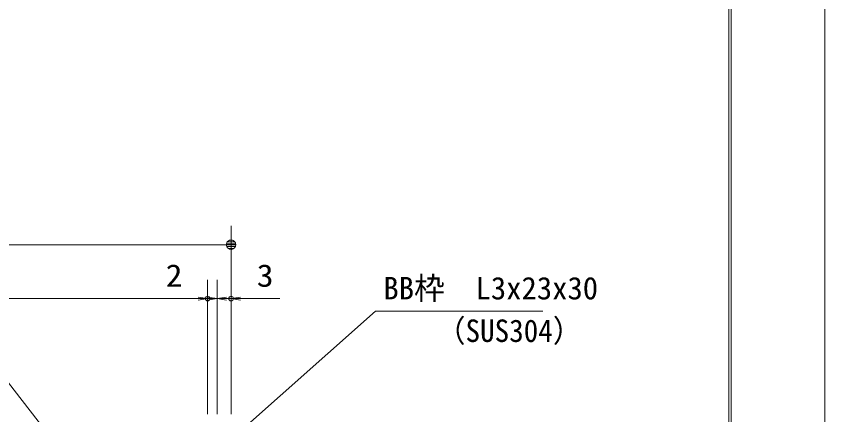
# Model space of a CAD drawing. Units: millimetres, scale not verified. Extents: x -1050 to 1050, y -742 to 742.
# Drawn here: x 618.2 to 1050, y -258.9 to -45.9 of the extents above; entities that cross this region are included whole.
import ezdxf
from ezdxf.enums import TextEntityAlignment as Align

# ---------------------------------------------------------------- set-up
doc = ezdxf.new("R2010")
doc.units = ezdxf.units.MM
doc.header["$LTSCALE"] = 5
doc.header["$PDMODE"] = 32
doc.header["$PDSIZE"] = 2.5
for name, color, linetype, lineweight in [('0-0_7-図\u3000枠', 4, 'Continuous', 9), ('0-1_寸法注釈', 2, 'Continuous', 9), ('0-3_0', 2, 'Continuous', 9), ('0-4_DEFPOINTS', 134, 'Continuous', 9)]:
    doc.layers.add(name, color=color, linetype=linetype, lineweight=lineweight)
doc.styles.add('ＭＳ ゴシック', font='')
doc.styles.get('ＭＳ ゴシック').set_extended_font_data('MS Gothic')

# ---------------------------------------------------------------- blocks, each defined once
blk = doc.blocks.new('_Dot')
at = {"layer": '0-3_0'}
for p, q in [((-2.5, 0), (-5, 0)), ((2.445, 0.5), (-2.445, 0.5)), ((1.997, 1.5), (-1.997, 1.5)), ((2.289, -0.995), (-2.289, -0.995)), ((1.499, -1.995), (-1.499, -1.995))]:
    blk.add_line(p, q, dxfattribs=at)
for points in [[(2.5, 0), (2.48, 0.313), (2.421, 0.622), (2.324, 0.92), (2.191, 1.204), (2.023, 1.469), (1.822, 1.711), (1.594, 1.926), (1.34, 2.111), (1.064, 2.262), (0.773, 2.378), (0.468, 2.456), (0.157, 2.495), (-0.157, 2.495), (-0.468, 2.456), (-0.773, 2.378), (-1.064, 2.262), (-1.34, 2.111), (-1.594, 1.926), (-1.822, 1.711), (-2.023, 1.469), (-2.191, 1.204), (-2.324, 0.92), (-2.421, 0.622), (-2.48, 0.313), (-2.5, 0), (0, 0)], [(-2.5, 0), (-2.48, -0.313), (-2.421, -0.622), (-2.324, -0.92), (-2.191, -1.204), (-2.023, -1.469), (-1.822, -1.711), (-1.594, -1.926), (-1.34, -2.111), (-1.064, -2.262), (-0.773, -2.378), (-0.468, -2.456), (-0.157, -2.495), (0.157, -2.495), (0.468, -2.456), (0.773, -2.378), (1.064, -2.262), (1.34, -2.111), (1.594, -1.926), (1.822, -1.711), (2.023, -1.469), (2.191, -1.204), (2.324, -0.92), (2.421, -0.622), (2.48, -0.313), (2.5, 0), (0, 0)]]:
    blk.add_lwpolyline(points, close=True, dxfattribs=at)
blk = doc.blocks.new('_OPEN')
at = {"layer": '0-3_0'}
blk.add_line((0, 0), (-5, 0), dxfattribs=at)
blk.add_lwpolyline([(-5, 0.833), (0, 0), (-5, -0.833)], dxfattribs=at)

msp = doc.modelspace()

# ---------------------------------------------------------------- linework, layer by layer
at = {"layer": '0-0_7-図\u3000枠'}
msp.add_line((998.75, -691.25), (998.75, 691.25), dxfattribs=at)
msp.add_lwpolyline([(-975, 692.5), (1000, 692.5), (1000, -692.5)], dxfattribs=at)
at = {"layer": '0-1_寸法注釈'}
for p, q in [((732.95, -258.471), (732.95, -157.974)), ((727.95, -167.974), (495.45, -167.974)), ((720.45, -258.471), (720.45, -186.755)), ((720.45, -258.471), (720.45, -186.755)), ((725.45, -258.471), (725.45, -186.755)), ((725.45, -258.471), (725.45, -186.755)), ((732.95, -258.471), (732.95, -186.755)), ((720.45, -196.755), (495.45, -196.755)), ((715.45, -196.755), (694.337, -196.755)), ((720.45, -196.755), (715.45, -196.755)), ((725.45, -196.755), (720.45, -196.755)), ((725.45, -196.755), (732.95, -196.755)), ((730.45, -196.755), (735.45, -196.755)), ((737.95, -196.755), (759.063, -196.755))]:
    msp.add_line(p, q, dxfattribs=at)
for points in [[(899.393, -203.5), (810.026, -203.5), (733.702, -271.299)], [(530.622, -232.293), (606.589, -232.293), (640.222, -275.508)]]:
    msp.add_lwpolyline(points, dxfattribs=at)
at = {"layer": '0-4_DEFPOINTS'}
msp.add_lwpolyline([(-1050, -742.5), (-1050, 742.5), (1050, 742.5), (1050, -742.5)], close=True, dxfattribs=at)
for p in [(720.45, -196.755), (732.95, -196.755)]:
    msp.add_point(p, dxfattribs=at)

# ---------------------------------------------------------------- block references
at = {"layer": '0-1_寸法注釈'}
for name, p in [('_Dot', (732.95, -167.974)), ('_OPEN', (720.45, -196.755)), ('_OPEN', (725.45, -196.755))]:
    msp.add_blockref(name, p, dxfattribs=at)
at = {"layer": '0-1_寸法注釈', "rotation": 180}
for p in [(725.45, -196.755), (732.95, -196.755)]:
    msp.add_blockref('_OPEN', p, dxfattribs=at)

# ---------------------------------------------------------------- texts
at = {"layer": '0-1_寸法注釈', "color": 7, "style": 'ＭＳ ゴシック'}
for s, width, p in [('2', 1.1, (698.027, -194.068)), ('3', 1.1, (746.64, -194.068)), ('（SUS304）', 0.95, (842.559, -223.55))]:
    msp.add_text(s, height=12.02, dxfattribs=dict(at, width=width)).set_placement(p, align=Align.BOTTOM_LEFT)
msp.add_text('BB枠\u3000L3x23x30', height=12.03, dxfattribs=at).set_placement((814.279, -200.813), align=Align.BOTTOM_LEFT)

doc.saveas('drawing.dxf')
